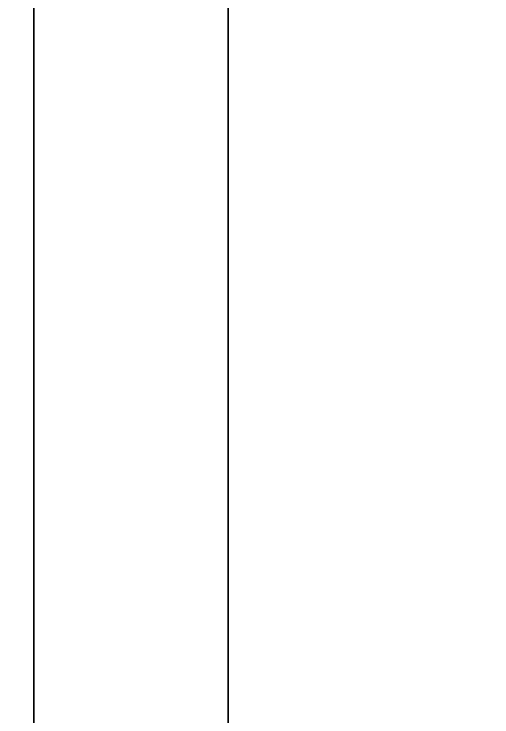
# Model space of a CAD drawing. Extents: x -225 to 1905, y -1183 to 75.
# Drawn here: x 1681.3 to 1745.3, y -364.9 to -270.8 of the extents above; entities that cross this region are included whole.
import ezdxf

# ---------------------------------------------------------------- set-up
doc = ezdxf.new("R2010")
doc.units = 0
doc.layers.add('IQ_200_3D', color=1, linetype='Continuous')

# ---------------------------------------------------------------- blocks, each defined once
blk = doc.blocks.new('HOOD_RL')
at = {"layer": 'IQ_200_3D'}
mesh = blk.add_polyface(dxfattribs=at)
corners = [(0, 332, 1365), (0, -332, 1365), (200, -332, 1365), (200, 332, 1365), (4, 328, 1365), (196, 328, 1365), (196, -328, 1365), (4, -328, 1365)]
mesh.append_faces([[corners[k] for k in face] for face in [(0, 4, 7, 1), (3, 5, 4, 0)]], dxfattribs={"vtx0": -1, "vtx2": -1})
mesh.append_faces([[corners[k] for k in face] for face in [(2, 1, 7, 6), (3, 2, 6, 5)]], dxfattribs={"vtx1": -1, "vtx3": -1})
mesh = blk.add_polyface(dxfattribs=at)
corners = [(0, -332, 1785), (0, 332, 1785), (200, 332, 1785), (200, -332, 1785), (170, -217.5, 1785), (170, 228.5, 1785), (30, 228.5, 1785), (30, -217.5, 1785)]
mesh.append_faces([[corners[k] for k in face] for face in [(0, 7, 6, 1), (3, 4, 7, 0)]], dxfattribs={"vtx0": -1, "vtx2": -1})
mesh.append_faces([[corners[k] for k in face] for face in [(2, 1, 6, 5), (3, 2, 5, 4)]], dxfattribs={"vtx1": -1, "vtx3": -1})
mesh = blk.add_polyface(dxfattribs=at)
corners = [(0, -332, 1365), (0, 332, 1365), (200, 332, 1365), (200, -332, 1365), (196, 328, 1365), (4, 328, 1365), (4, -328, 1365), (196, -328, 1365)]
mesh.append_faces([[corners[k] for k in face] for face in [(0, 6, 5, 1), (3, 7, 6, 0)]], dxfattribs={"vtx0": -1, "vtx2": -1})
mesh.append_faces([[corners[k] for k in face] for face in [(2, 1, 5, 4), (3, 2, 4, 7)]], dxfattribs={"vtx1": -1, "vtx3": -1})
mesh = blk.add_polyface(dxfattribs=at)
corners = [(0, 328, 1361), (0, -328, 1361), (4, -328, 1361), (4, 328, 1361), (200, -328, 1361), (200, 328, 1361), (196, 328, 1361), (196, -328, 1361)]
mesh.append_faces([[corners[k] for k in face] for face in [(3, 2, 1, 0), (5, 4, 7, 6)]])
mesh = blk.add_polyface(dxfattribs=at)
corners = [(4, 328, 1781), (4, -328, 1781), (196, -328, 1781), (196, 328, 1781), (170, 228.5, 1781), (170, -217.5, 1781), (30, -217.5, 1781), (30, 228.5, 1781)]
mesh.append_faces([[corners[k] for k in face] for face in [(3, 4, 7, 0), (2, 5, 4, 3)]], dxfattribs={"vtx0": -1, "vtx2": -1})
mesh.append_faces([[corners[k] for k in face] for face in [(1, 0, 7, 6), (2, 1, 6, 5)]], dxfattribs={"vtx1": -1, "vtx3": -1})
mesh = blk.add_polyface(dxfattribs=at)
corners = [(4, 328, 1781), (4, 328, 1365), (4, -328, 1365), (4, -328, 1781)]
mesh.append_faces([[corners[k] for k in face] for face in [(3, 2, 1, 0)]])
mesh = blk.add_polyface(dxfattribs=at)
corners = [(4, 328, 1361), (4, -328, 1361), (4, -328, 1365), (4, 328, 1365)]
mesh.append_faces([[corners[k] for k in face] for face in [(3, 2, 1, 0)]])
mesh = blk.add_polyface(dxfattribs=at)
corners = [(0, 274, 1897), (0, -263, 1897), (200, -263, 1897), (200, 274, 1897)]
mesh.append_faces([[corners[k] for k in face] for face in [(0, 1, 2, 3)]])
mesh = blk.add_polyface(dxfattribs=at)
corners = [(200, -263, 1785), (0, -263, 1785), (0, 274, 1785), (200, 274, 1785)]
mesh.append_faces([[corners[k] for k in face] for face in [(0, 1, 2, 3)]])
mesh = blk.add_polyface(dxfattribs=at)
corners = [(30, 228.5, 1785), (30, 228.5, 1781), (30, -217.5, 1781), (30, -217.5, 1785)]
mesh.append_faces([[corners[k] for k in face] for face in [(3, 2, 1, 0)]])
mesh = blk.add_polyface(dxfattribs=at)
corners = [(30, -217.5, 1785), (30, -217.5, 1781), (30, 228.5, 1781), (30, 228.5, 1785)]
mesh.append_faces([[corners[k] for k in face] for face in [(3, 2, 1, 0)]])

msp = doc.modelspace()

# ---------------------------------------------------------------- block references
msp.add_blockref('HOOD_RL', (1680, -405))

doc.saveas('drawing.dxf')
